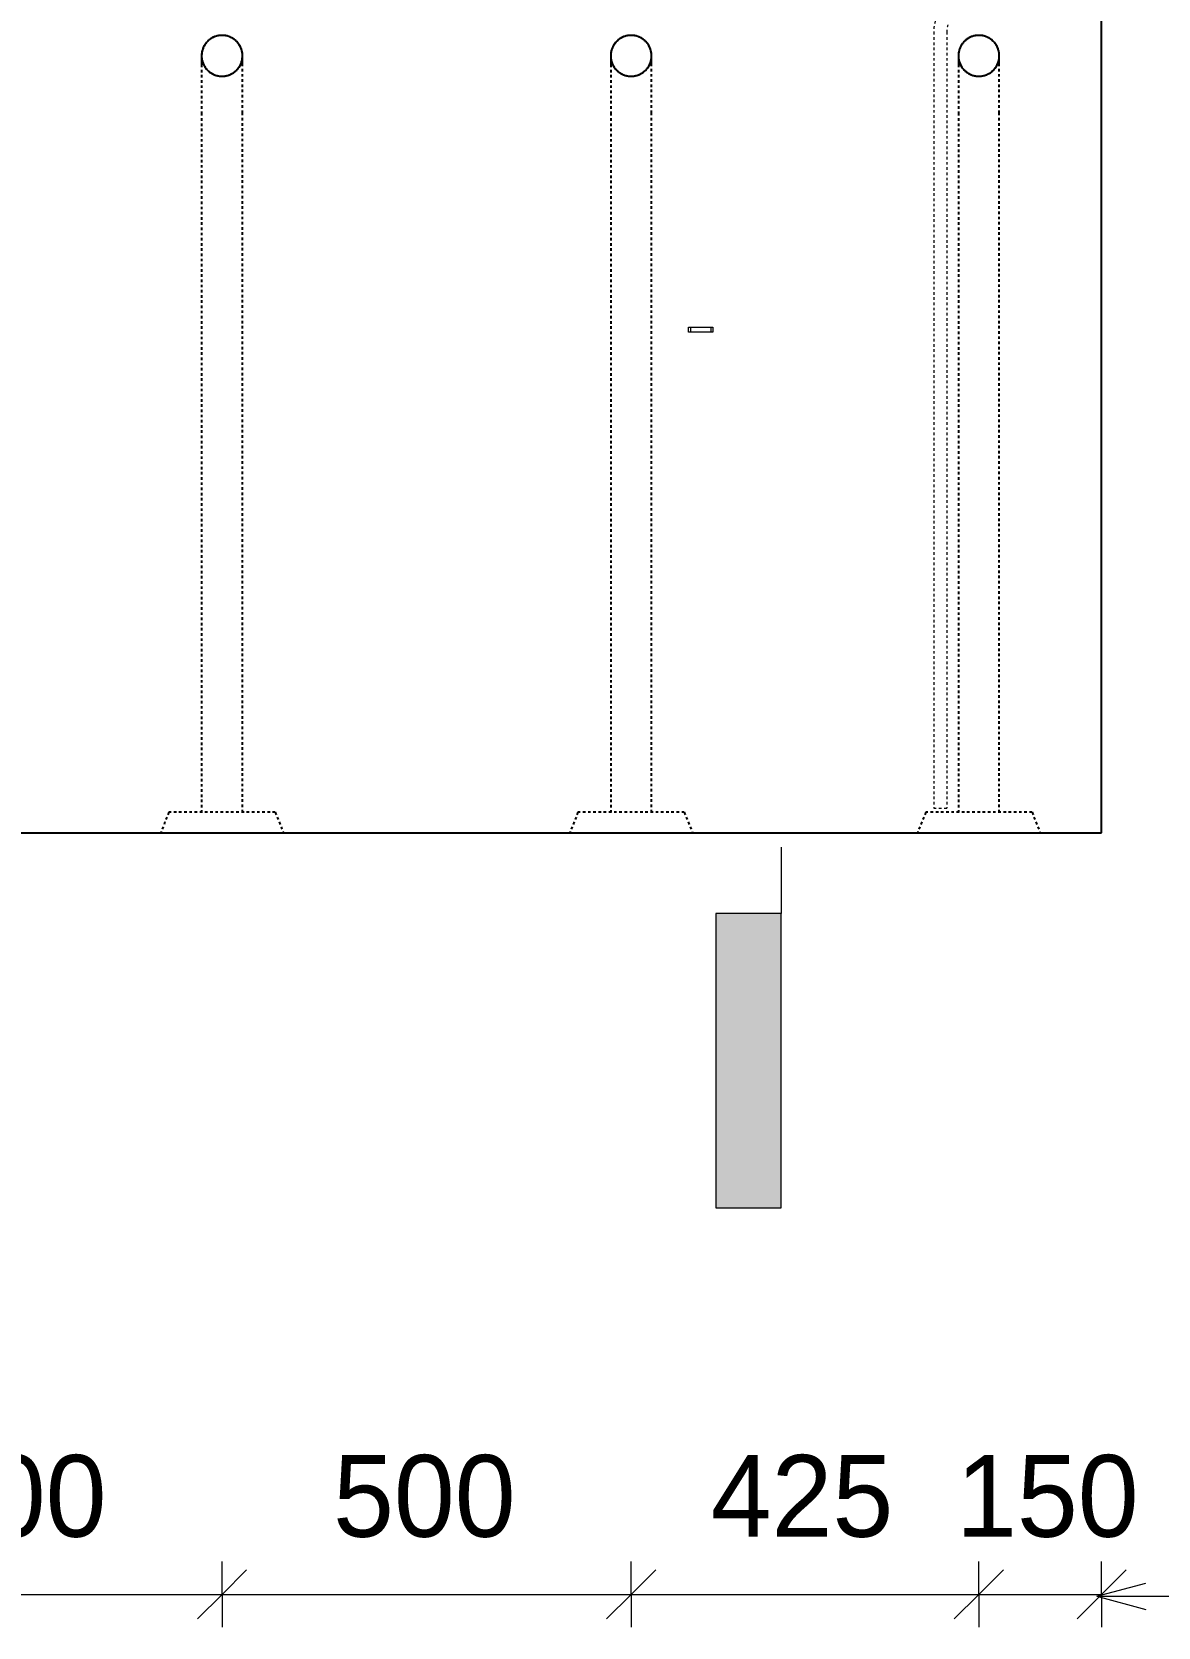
# Model space of a CAD drawing. Header units: millimetres. Extents: x 9075 to 20990, y 2235 to 9546.
# Drawn here: x 13293 to 14669, y 2248 to 4199 of the extents above; entities that cross this region are included whole.
import ezdxf

# ---------------------------------------------------------------- set-up
doc = ezdxf.new("R2010")
doc.units = ezdxf.units.MM
doc.linetypes.add('Dash', pattern=[6.36, 3.18, -3.18])
for name, color, linetype, lineweight in [('A-ANNO-DIMS', 211, 'Continuous', 9), ('A-ANNO-DIMS-40', 211, 'Continuous', 9), ('A-GENM', 13, 'Continuous', 18), ('A-WALL', 113, 'Continuous', 25), ('A-WALL-HDLN', 110, 'Dash', 25), ('G-ANNO-SYMB', 111, 'Continuous', 9), ('G-ANNO-TEXT', 231, 'Continuous', 9), ('S-RBAR', 171, 'Continuous', 18)]:
    doc.layers.add(name, color=color, linetype=linetype, lineweight=lineweight)
doc.styles.add('Nirmala UI Semilight', font='NirmalaS.ttf', dxfattribs={"height": 100})
doc.dimstyles.new('Diagonal_-_2_5mm_NI_UI', dxfattribs={"dimscale": 304.8, "dimtxt": 104.736395, "dimasz": 0.19685, "dimexe": 0.131234, "dimexo": 0.0625, "dimgap": 0.131234, "dimtad": 1, "dimdec": 4, "dimzin": 0, "dimdsep": 46, "dimtxsty": 'Nirmala UI Semilight', "dimblk1": 'OBLIQUE', "dimblk2": 'OBLIQUE', "dimsah": 1, "dimcen": 0.09, "dimazin": 0, "dimtfac": 1, "dimtdec": 4, "dimtix": 1, "dimtmove": 0, "dimatfit": 3, "dimfxl": 0.131234, "dimfxlon": 1, "dimtvp": 1, "dimtolj": 1, "dimtzin": 0, "dimarcsym": 2})

# ---------------------------------------------------------------- blocks, each defined once
blk = doc.blocks.new('RR spread anchor face based - RR-SA-1_4-160-614768-Elevation Front')
at = {"layer": 'A-GENM'}
for p, q in [((12425.4, 5587.8), (12427.9, 5587.8)), ((12425.4, 5581.8), (12425.4, 5587.8)), ((12427.9, 5581.8), (12425.4, 5581.8)), ((12427.9, 5587.8), (12452.9, 5587.8)), ((12427.9, 5587.8), (12427.9, 5581.8)), ((12452.9, 5581.8), (12427.9, 5581.8)), ((12452.9, 5587.8), (12455.4, 5587.8)), ((12452.9, 5587.8), (12452.9, 5581.8)), ((12455.4, 5581.8), (12452.9, 5581.8)), ((12455.4, 5587.8), (12455.4, 5581.8))]:
    blk.add_line(p, q, dxfattribs=at)
blk = doc.blocks.new('Detail View - M_Section Tail - Filled Horizontal-14034-Elevation Front')
at = {"layer": 'G-ANNO-SYMB'}
blk.add_hatch(color=256, dxfattribs=at).paths.add_polyline_path([(11777.4, 6419.2), (11777.4, 6499.2), (11417.4, 6499.2), (11417.4, 6419.2)])
for p, q in [((11417.4, 6419.2), (11417.4, 6499.2)), ((11417.4, 6499.2), (11777.4, 6499.2)), ((11777.4, 6499.2), (11777.4, 6419.2)), ((11777.4, 6419.2), (11417.4, 6419.2))]:
    blk.add_line(p, q, dxfattribs=at)
blk = doc.blocks.new('DIMBLOCK22-Elevation Front')
at = {"layer": 'A-ANNO-DIMS-40'}
for p, q in [((13025.4, 2288.5), (13025.4, 2328.5)), ((13525.4, 2288.5), (13525.4, 2328.5)), ((13025.4, 2288.5), (13055.4, 2318.5)), ((13525.4, 2288.5), (13555.4, 2318.5)), ((13025.4, 2288.5), (12995.4, 2258.5)), ((13025.4, 2288.5), (13525.4, 2288.5)), ((13025.4, 2288.5), (13025.4, 2248.5)), ((13525.4, 2288.5), (13495.4, 2258.5)), ((13525.4, 2288.5), (13525.4, 2248.5))]:
    blk.add_line(p, q, dxfattribs=at)
at = {"layer": 'A-ANNO-DIMS-40', "color": 0, "insert": (13161.1, 2458.9), "char_height": 100, "width": 274.219, "attachment_point": 1, "line_spacing_factor": 1.142579, "style": 'Nirmala UI Semilight'}
blk.add_mtext('500', dxfattribs=at)
blk = doc.blocks.new('_Oblique')
at = {"color": 0, "linetype": 'ByBlock', "lineweight": -2}
blk.add_line((-0.5, -0.5), (0.5, 0.5), dxfattribs=at)
blk = doc.blocks.new('DIMBLOCK23-Elevation Front')
at = {"layer": 'A-ANNO-DIMS-40'}
for p, q in [((13525.4, 2288.5), (13525.4, 2328.5)), ((14025.4, 2288.5), (14025.4, 2328.5)), ((13525.4, 2288.5), (13555.4, 2318.5)), ((14025.4, 2288.5), (14055.4, 2318.5)), ((13525.4, 2288.5), (13495.4, 2258.5)), ((13525.4, 2288.5), (14025.4, 2288.5)), ((13525.4, 2288.5), (13525.4, 2248.5)), ((14025.4, 2288.5), (13995.4, 2258.5)), ((14025.4, 2288.5), (14025.4, 2248.5))]:
    blk.add_line(p, q, dxfattribs=at)
at = {"layer": 'A-ANNO-DIMS-40', "color": 0, "insert": (13661.1, 2458.9), "char_height": 100, "width": 274.219, "attachment_point": 1, "line_spacing_factor": 1.142579, "style": 'Nirmala UI Semilight'}
blk.add_mtext('500', dxfattribs=at)
blk = doc.blocks.new('DIMBLOCK24-Elevation Front')
at = {"layer": 'A-ANNO-DIMS-40'}
for p, q in [((14025.4, 2288.5), (14025.4, 2328.5)), ((14450.4, 2288.5), (14450.4, 2328.5)), ((14025.4, 2288.5), (14055.4, 2318.5)), ((14450.4, 2288.5), (14480.4, 2318.5)), ((14025.4, 2288.5), (13995.4, 2258.5)), ((14025.4, 2288.5), (14450.4, 2288.5)), ((14025.4, 2288.5), (14025.4, 2248.5)), ((14450.4, 2288.5), (14420.4, 2258.5)), ((14450.4, 2288.5), (14450.4, 2248.5))]:
    blk.add_line(p, q, dxfattribs=at)
at = {"layer": 'A-ANNO-DIMS-40', "color": 0, "insert": (14122.7, 2458.9), "char_height": 100, "width": 276.504, "attachment_point": 1, "line_spacing_factor": 1.142579, "style": 'Nirmala UI Semilight'}
blk.add_mtext('425', dxfattribs=at)
blk = doc.blocks.new('DIMBLOCK25-Elevation Front')
at = {"layer": 'A-ANNO-DIMS-40'}
for p, q in [((14450.4, 2288.5), (14450.4, 2328.5)), ((14600.4, 2288.5), (14600.4, 2328.5)), ((14450.4, 2288.5), (14480.4, 2318.5)), ((14600.4, 2288.5), (14630.4, 2318.5)), ((14450.4, 2288.5), (14420.4, 2258.5)), ((14450.4, 2288.5), (14600.4, 2288.5)), ((14450.4, 2288.5), (14450.4, 2248.5)), ((14600.4, 2288.5), (14570.4, 2258.5)), ((14600.4, 2288.5), (14600.4, 2248.5))]:
    blk.add_line(p, q, dxfattribs=at)
at = {"layer": 'A-ANNO-DIMS-40', "color": 0, "insert": (14422.6, 2458.9), "char_height": 100, "width": 246.797, "attachment_point": 1, "line_spacing_factor": 1.142579, "style": 'Nirmala UI Semilight'}
blk.add_mtext('150', dxfattribs=at)

msp = doc.modelspace()

# ---------------------------------------------------------------- linework, layer by layer
at = {"layer": 'A-WALL'}
for p, q in [((14600.39395, 3219.75), (14600.39395, 6199.75)), ((11950.39395, 3219.75), (14600.39395, 3219.75))]:
    msp.add_line(p, q, dxfattribs=at)
at = {"layer": 'A-WALL', "flags": 128}
for points in [[(13525.39395, 4194.75), (13524.39421, 4194.73), (13523.39608, 4194.67004), (13522.40114, 4194.57022), (13521.41099, 4194.43068), (13520.42721, 4194.25166), (13519.45138, 4194.03345), (13518.48506, 4193.77639), (13517.52978, 4193.48089), (13516.58709, 4193.14742), (13515.65849, 4192.77652), (13514.74546, 4192.36879), (13513.84947, 4191.92487), (13512.97194, 4191.44548), (13512.11429, 4190.93138), (13511.27789, 4190.38339), (13510.46406, 4189.80239), (13509.67412, 4189.18932), (13508.90933, 4188.54514), (13508.17091, 4187.8709), (13507.46005, 4187.16767), (13506.77787, 4186.43657), (13506.12548, 4185.67878), (13505.50391, 4184.8955), (13504.91416, 4184.088), (13504.35717, 4183.25756), (13503.83384, 4182.40551), (13503.345, 4181.53321), (13502.89144, 4180.64206), (13502.47387, 4179.73349), (13502.09297, 4178.80894), (13501.74935, 4177.86991), (13501.44355, 4176.91788), (13501.17607, 4175.95439), (13500.94733, 4174.98097), (13500.7577, 4173.99918), (13500.60749, 4173.01059), (13500.49693, 4172.01679), (13500.42619, 4171.01936), (13500.3954, 4170.0199), (13500.39395, 4169.75)], [(13550.39395, 4169.75), (13550.37395, 4170.74973), (13550.31399, 4171.74787), (13550.21416, 4172.74281), (13550.07463, 4173.73296), (13549.89561, 4174.71673), (13549.6774, 4175.69257), (13549.42033, 4176.65889), (13549.12483, 4177.61416), (13548.79137, 4178.55686), (13548.42047, 4179.48546), (13548.01274, 4180.39849), (13547.56882, 4181.29448), (13547.08943, 4182.172), (13546.57533, 4183.02965), (13546.02734, 4183.86606), (13545.44634, 4184.67989), (13544.83327, 4185.46983), (13544.18909, 4186.23462), (13543.51485, 4186.97304), (13542.81162, 4187.6839), (13542.08052, 4188.36608), (13541.32273, 4189.01847), (13540.53945, 4189.64004), (13539.73195, 4190.22979), (13538.9015, 4190.78677), (13538.04945, 4191.31011), (13537.17716, 4191.79895), (13536.28601, 4192.25251), (13535.37744, 4192.67008), (13534.45289, 4193.05098), (13533.51385, 4193.3946), (13532.56183, 4193.7004), (13531.59833, 4193.96788), (13530.62491, 4194.19662), (13529.64313, 4194.38624), (13528.65454, 4194.53646), (13527.66074, 4194.64702), (13526.66331, 4194.71775), (13525.66385, 4194.74854), (13525.39395, 4194.75)], [(14025.39395, 4194.75), (14024.39421, 4194.73), (14023.39608, 4194.67004), (14022.40114, 4194.57022), (14021.41099, 4194.43068), (14020.42721, 4194.25166), (14019.45138, 4194.03345), (14018.48506, 4193.77639), (14017.52978, 4193.48089), (14016.58709, 4193.14742), (14015.65849, 4192.77652), (14014.74546, 4192.36879), (14013.84947, 4191.92487), (14012.97194, 4191.44548), (14012.11429, 4190.93138), (14011.27789, 4190.38339), (14010.46406, 4189.80239), (14009.67412, 4189.18932), (14008.90933, 4188.54514), (14008.17091, 4187.8709), (14007.46005, 4187.16767), (14006.77787, 4186.43657), (14006.12548, 4185.67878), (14005.50391, 4184.8955), (14004.91416, 4184.088), (14004.35717, 4183.25756), (14003.83384, 4182.40551), (14003.345, 4181.53321), (14002.89144, 4180.64206), (14002.47387, 4179.73349), (14002.09297, 4178.80894), (14001.74935, 4177.86991), (14001.44355, 4176.91788), (14001.17607, 4175.95439), (14000.94733, 4174.98097), (14000.7577, 4173.99918), (14000.60749, 4173.01059), (14000.49693, 4172.01679), (14000.42619, 4171.01936), (14000.3954, 4170.0199), (14000.39395, 4169.75)], [(14050.39395, 4169.75), (14050.37395, 4170.74973), (14050.31399, 4171.74787), (14050.21416, 4172.74281), (14050.07463, 4173.73296), (14049.89561, 4174.71673), (14049.6774, 4175.69257), (14049.42033, 4176.65889), (14049.12483, 4177.61416), (14048.79137, 4178.55686), (14048.42047, 4179.48546), (14048.01274, 4180.39849), (14047.56882, 4181.29448), (14047.08943, 4182.172), (14046.57533, 4183.02965), (14046.02734, 4183.86606), (14045.44634, 4184.67989), (14044.83327, 4185.46983), (14044.18909, 4186.23462), (14043.51485, 4186.97304), (14042.81162, 4187.6839), (14042.08052, 4188.36608), (14041.32273, 4189.01847), (14040.53945, 4189.64004), (14039.73195, 4190.22979), (14038.9015, 4190.78677), (14038.04945, 4191.31011), (14037.17716, 4191.79895), (14036.28601, 4192.25251), (14035.37744, 4192.67008), (14034.45289, 4193.05098), (14033.51385, 4193.3946), (14032.56183, 4193.7004), (14031.59833, 4193.96788), (14030.62491, 4194.19662), (14029.64313, 4194.38624), (14028.65454, 4194.53646), (14027.66074, 4194.64702), (14026.66331, 4194.71775), (14025.66385, 4194.74854), (14025.39395, 4194.75)], [(14450.39395, 4194.75), (14449.39421, 4194.73), (14448.39608, 4194.67004), (14447.40114, 4194.57022), (14446.41099, 4194.43068), (14445.42721, 4194.25166), (14444.45138, 4194.03345), (14443.48506, 4193.77639), (14442.52978, 4193.48089), (14441.58709, 4193.14742), (14440.65849, 4192.77652), (14439.74546, 4192.36879), (14438.84947, 4191.92487), (14437.97194, 4191.44548), (14437.11429, 4190.93138), (14436.27789, 4190.38339), (14435.46406, 4189.80239), (14434.67412, 4189.18932), (14433.90933, 4188.54514), (14433.17091, 4187.8709), (14432.46005, 4187.16767), (14431.77787, 4186.43657), (14431.12548, 4185.67878), (14430.50391, 4184.8955), (14429.91416, 4184.088), (14429.35717, 4183.25756), (14428.83384, 4182.40551), (14428.345, 4181.53321), (14427.89144, 4180.64206), (14427.47387, 4179.73349), (14427.09297, 4178.80894), (14426.74935, 4177.86991), (14426.44355, 4176.91788), (14426.17607, 4175.95439), (14425.94733, 4174.98097), (14425.7577, 4173.99918), (14425.60749, 4173.01059), (14425.49693, 4172.01679), (14425.42619, 4171.01936), (14425.3954, 4170.0199), (14425.39395, 4169.75)], [(14475.39395, 4169.75), (14475.37395, 4170.74973), (14475.31399, 4171.74787), (14475.21416, 4172.74281), (14475.07463, 4173.73296), (14474.89561, 4174.71673), (14474.6774, 4175.69257), (14474.42033, 4176.65889), (14474.12483, 4177.61416), (14473.79137, 4178.55686), (14473.42047, 4179.48546), (14473.01274, 4180.39849), (14472.56882, 4181.29448), (14472.08943, 4182.172), (14471.57533, 4183.02965), (14471.02734, 4183.86606), (14470.44634, 4184.67989), (14469.83327, 4185.46983), (14469.18909, 4186.23462), (14468.51485, 4186.97304), (14467.81162, 4187.6839), (14467.08052, 4188.36608), (14466.32273, 4189.01847), (14465.53945, 4189.64004), (14464.73195, 4190.22979), (14463.90151, 4190.78677), (14463.04945, 4191.31011), (14462.17716, 4191.79895), (14461.28601, 4192.25251), (14460.37744, 4192.67008), (14459.45289, 4193.05098), (14458.51385, 4193.3946), (14457.56183, 4193.7004), (14456.59833, 4193.96788), (14455.62491, 4194.19662), (14454.64313, 4194.38624), (14453.65454, 4194.53646), (14452.66074, 4194.64702), (14451.66331, 4194.71775), (14450.66385, 4194.74854), (14450.39395, 4194.75)], [(13500.39395, 4169.75), (13500.41394, 4168.75027), (13500.4739, 4167.75213), (13500.57373, 4166.75719), (13500.71327, 4165.76704), (13500.89228, 4164.78327), (13501.1105, 4163.80743), (13501.36756, 4162.84111), (13501.66306, 4161.88584), (13501.99653, 4160.94314), (13502.36742, 4160.01454), (13502.77516, 4159.10151), (13503.21907, 4158.20552), (13503.69847, 4157.328), (13504.21257, 4156.47035), (13504.76056, 4155.63394), (13505.34155, 4154.82011), (13505.95463, 4154.03017), (13506.5988, 4153.26538), (13507.27305, 4152.52696), (13507.97628, 4151.8161), (13508.70738, 4151.13392), (13509.46517, 4150.48153), (13510.24844, 4149.85996), (13511.05595, 4149.27021), (13511.88639, 4148.71323), (13512.73844, 4148.18989), (13513.61074, 4147.70105), (13514.50189, 4147.24749), (13515.41046, 4146.82992), (13516.335, 4146.44902), (13517.27404, 4146.1054), (13518.22607, 4145.7996), (13519.18956, 4145.53212), (13520.16298, 4145.30338), (13521.14477, 4145.11376), (13522.13335, 4144.96354), (13523.12716, 4144.85298), (13524.12459, 4144.78225), (13525.12404, 4144.75146), (13525.39395, 4144.75)], [(13500.39395, 4169.75), (13500.39395, 4169.69401), (13500.39395, 4169.52612), (13500.39395, 4169.2466), (13500.39395, 4168.85591), (13500.39395, 4168.35466), (13500.39395, 4167.74366), (13500.39395, 4167.02388), (13500.39395, 4166.19648), (13500.39395, 4165.26278), (13500.39395, 4164.22427), (13500.39395, 4163.08262), (13500.39395, 4161.83964), (13500.39395, 4160.49734), (13500.39395, 4159.05786)], [(13525.39395, 4144.75), (13526.39368, 4144.77), (13527.39181, 4144.82996), (13528.38675, 4144.92978), (13529.3769, 4145.06932), (13530.36068, 4145.24834), (13531.33651, 4145.46655), (13532.30284, 4145.72361), (13533.25811, 4146.01911), (13534.2008, 4146.35258), (13535.12941, 4146.72348), (13536.04243, 4147.13121), (13536.93843, 4147.57513), (13537.81595, 4148.05452), (13538.6736, 4148.56862), (13539.51001, 4149.11661), (13540.32383, 4149.69761), (13541.11377, 4150.31068), (13541.87856, 4150.95486), (13542.61698, 4151.6291), (13543.32785, 4152.33233), (13544.01003, 4153.06343), (13544.66242, 4153.82122), (13545.28399, 4154.6045), (13545.87374, 4155.412), (13546.43072, 4156.24244), (13546.95405, 4157.09449), (13547.44289, 4157.96679), (13547.89646, 4158.85794), (13548.31403, 4159.76651), (13548.69492, 4160.69106), (13549.03855, 4161.63009), (13549.34434, 4162.58212), (13549.61182, 4163.54561), (13549.84056, 4164.51903), (13550.03019, 4165.50082), (13550.18041, 4166.48941), (13550.29097, 4167.48321), (13550.3617, 4168.48064), (13550.39249, 4169.4801), (13550.39395, 4169.75)], [(13550.39395, 4158.65297), (13550.39395, 4160.1183), (13550.39395, 4161.48705), (13550.39395, 4162.75703), (13550.39395, 4163.92622), (13550.39395, 4164.99274), (13550.39395, 4165.95488), (13550.39395, 4166.81111), (13550.39395, 4167.56006), (13550.39395, 4168.20052), (13550.39395, 4168.73148), (13550.39395, 4169.15208), (13550.39395, 4169.46166), (13550.39395, 4169.65971), (13550.39395, 4169.74592), (13550.39395, 4169.75)], [(14000.39395, 4169.75), (14000.41394, 4168.75027), (14000.4739, 4167.75213), (14000.57373, 4166.75719), (14000.71327, 4165.76704), (14000.89228, 4164.78327), (14001.1105, 4163.80743), (14001.36756, 4162.84111), (14001.66306, 4161.88584), (14001.99653, 4160.94314), (14002.36742, 4160.01454), (14002.77516, 4159.10151), (14003.21907, 4158.20552), (14003.69847, 4157.328), (14004.21257, 4156.47035), (14004.76056, 4155.63394), (14005.34155, 4154.82011), (14005.95463, 4154.03017), (14006.5988, 4153.26538), (14007.27305, 4152.52696), (14007.97628, 4151.8161), (14008.70738, 4151.13392), (14009.46517, 4150.48153), (14010.24844, 4149.85996), (14011.05595, 4149.27021), (14011.88639, 4148.71323), (14012.73844, 4148.18989), (14013.61074, 4147.70105), (14014.50189, 4147.24749), (14015.41046, 4146.82992), (14016.335, 4146.44902), (14017.27404, 4146.1054), (14018.22607, 4145.7996), (14019.18956, 4145.53212), (14020.16298, 4145.30338), (14021.14477, 4145.11376), (14022.13335, 4144.96354), (14023.12716, 4144.85298), (14024.12459, 4144.78225), (14025.12404, 4144.75146), (14025.39395, 4144.75)], [(14000.39395, 4169.75), (14000.39395, 4169.69401), (14000.39395, 4169.52612), (14000.39395, 4169.2466), (14000.39395, 4168.85591), (14000.39395, 4168.35466), (14000.39395, 4167.74366), (14000.39395, 4167.02388), (14000.39395, 4166.19648), (14000.39395, 4165.26278), (14000.39395, 4164.22427), (14000.39395, 4163.08262), (14000.39395, 4161.83964), (14000.39395, 4160.49734), (14000.39395, 4159.05786)], [(14025.39395, 4144.75), (14026.39368, 4144.77), (14027.39181, 4144.82996), (14028.38675, 4144.92978), (14029.3769, 4145.06932), (14030.36068, 4145.24834), (14031.33651, 4145.46655), (14032.30284, 4145.72361), (14033.25811, 4146.01911), (14034.2008, 4146.35258), (14035.12941, 4146.72348), (14036.04243, 4147.13121), (14036.93843, 4147.57513), (14037.81595, 4148.05452), (14038.6736, 4148.56862), (14039.51001, 4149.11661), (14040.32383, 4149.69761), (14041.11377, 4150.31068), (14041.87856, 4150.95486), (14042.61698, 4151.6291), (14043.32785, 4152.33233), (14044.01003, 4153.06343), (14044.66242, 4153.82122), (14045.28399, 4154.6045), (14045.87374, 4155.412), (14046.43072, 4156.24244), (14046.95405, 4157.09449), (14047.44289, 4157.96679), (14047.89646, 4158.85794), (14048.31403, 4159.76651), (14048.69492, 4160.69106), (14049.03855, 4161.63009), (14049.34434, 4162.58212), (14049.61182, 4163.54561), (14049.84056, 4164.51903), (14050.03019, 4165.50082), (14050.18041, 4166.48941), (14050.29097, 4167.48321), (14050.3617, 4168.48064), (14050.39249, 4169.4801), (14050.39395, 4169.75)], [(14050.39395, 4158.65297), (14050.39395, 4160.1183), (14050.39395, 4161.48705), (14050.39395, 4162.75703), (14050.39395, 4163.92622), (14050.39395, 4164.99274), (14050.39395, 4165.95488), (14050.39395, 4166.81111), (14050.39395, 4167.56006), (14050.39395, 4168.20052), (14050.39395, 4168.73148), (14050.39395, 4169.15208), (14050.39395, 4169.46166), (14050.39395, 4169.65971), (14050.39395, 4169.74592), (14050.39395, 4169.75)], [(14425.39395, 4169.75), (14425.41394, 4168.75027), (14425.4739, 4167.75213), (14425.57373, 4166.75719), (14425.71327, 4165.76704), (14425.89228, 4164.78327), (14426.1105, 4163.80743), (14426.36756, 4162.84111), (14426.66306, 4161.88584), (14426.99653, 4160.94314), (14427.36742, 4160.01454), (14427.77516, 4159.10151), (14428.21907, 4158.20552), (14428.69847, 4157.328), (14429.21257, 4156.47035), (14429.76056, 4155.63394), (14430.34155, 4154.82011), (14430.95463, 4154.03017), (14431.5988, 4153.26538), (14432.27305, 4152.52696), (14432.97628, 4151.8161), (14433.70738, 4151.13392), (14434.46517, 4150.48153), (14435.24844, 4149.85996), (14436.05595, 4149.27021), (14436.88639, 4148.71323), (14437.73844, 4148.18989), (14438.61074, 4147.70105), (14439.50189, 4147.24749), (14440.41046, 4146.82992), (14441.335, 4146.44902), (14442.27404, 4146.1054), (14443.22607, 4145.7996), (14444.18956, 4145.53212), (14445.16298, 4145.30338), (14446.14477, 4145.11376), (14447.13335, 4144.96354), (14448.12716, 4144.85298), (14449.12459, 4144.78225), (14450.12404, 4144.75146), (14450.39395, 4144.75)], [(14425.39395, 4169.75), (14425.39395, 4169.69401), (14425.39395, 4169.52612), (14425.39395, 4169.2466), (14425.39395, 4168.85591), (14425.39395, 4168.35466), (14425.39395, 4167.74366), (14425.39395, 4167.02388), (14425.39395, 4166.19648), (14425.39395, 4165.26278), (14425.39395, 4164.22427), (14425.39395, 4163.08262), (14425.39395, 4161.83964), (14425.39395, 4160.49734), (14425.39395, 4159.05786)], [(14450.39395, 4144.75), (14451.39368, 4144.77), (14452.39181, 4144.82996), (14453.38675, 4144.92978), (14454.3769, 4145.06932), (14455.36068, 4145.24834), (14456.33651, 4145.46655), (14457.30284, 4145.72361), (14458.25811, 4146.01911), (14459.2008, 4146.35258), (14460.12941, 4146.72348), (14461.04243, 4147.13121), (14461.93843, 4147.57513), (14462.81595, 4148.05452), (14463.6736, 4148.56862), (14464.51001, 4149.11661), (14465.32383, 4149.69761), (14466.11377, 4150.31068), (14466.87856, 4150.95486), (14467.61698, 4151.6291), (14468.32785, 4152.33233), (14469.01003, 4153.06343), (14469.66242, 4153.82122), (14470.28399, 4154.6045), (14470.87374, 4155.412), (14471.43072, 4156.24244), (14471.95405, 4157.09449), (14472.44289, 4157.96679), (14472.89646, 4158.85794), (14473.31403, 4159.76651), (14473.69492, 4160.69106), (14474.03855, 4161.63009), (14474.34434, 4162.58212), (14474.61182, 4163.54561), (14474.84056, 4164.51903), (14475.03019, 4165.50082), (14475.18041, 4166.48941), (14475.29097, 4167.48321), (14475.3617, 4168.48064), (14475.39249, 4169.4801), (14475.39395, 4169.75)], [(14475.39395, 4158.65297), (14475.39395, 4160.1183), (14475.39395, 4161.48705), (14475.39395, 4162.75703), (14475.39395, 4163.92622), (14475.39395, 4164.99274), (14475.39395, 4165.95488), (14475.39395, 4166.81111), (14475.39395, 4167.56006), (14475.39395, 4168.20052), (14475.39395, 4168.73148), (14475.39395, 4169.15208), (14475.39395, 4169.46166), (14475.39395, 4169.65971), (14475.39395, 4169.74592), (14475.39395, 4169.75)]]:
    msp.add_lwpolyline(points, dxfattribs=at)
at = {"layer": 'A-WALL'}
for centre, start, end in [((13525.39395, 4169.75), 105.93170258, 119.06375379), ((13525.39395, 4169.75), 91.03015365, 104.042476), ((13525.39395, 4169.75), 75.96490305, 89.01698154), ((13525.39395, 4169.75), 60.94269342, 74.00619848), ((14025.39395, 4169.75), 105.93170258, 119.06375379), ((14025.39395, 4169.75), 91.03015365, 104.042476), ((14025.39395, 4169.75), 75.96490305, 89.01698154), ((14025.39395, 4169.75), 60.94269342, 74.00619848), ((14450.39395, 4169.75), 105.93170258, 119.06375379), ((14450.39395, 4169.75), 91.03015365, 104.042476), ((14450.39395, 4169.75), 75.96490305, 89.01698154), ((14450.39395, 4169.75), 60.94269342, 74.00619848), ((13525.39395, 4169.75), 165.20868359, 179.01669759), ((13525.39395, 4169.75), 150.49240621, 164.76070111), ((13525.39395, 4169.75), 135.70708628, 149.59487802), ((13525.39395, 4169.75), 120.93345451, 134.23244837), ((13525.39395, 4169.75), 45.69926469, 59.10575019), ((13525.39395, 4169.75), 30.51651145, 44.24093881), ((13525.39395, 4169.75), 15.2276525, 29.57760822), ((13525.39395, 4169.75), 359.4654494, 14.76603828), ((14025.39395, 4169.75), 165.20868359, 179.01669759), ((14025.39395, 4169.75), 150.49240621, 164.76070111), ((14025.39395, 4169.75), 135.70708628, 149.59487802), ((14025.39395, 4169.75), 120.93345451, 134.23244837), ((14025.39395, 4169.75), 45.69926469, 59.10575019), ((14025.39395, 4169.75), 30.51651145, 44.24093881), ((14025.39395, 4169.75), 15.2276525, 29.57760822), ((14025.39395, 4169.75), 359.4654494, 14.76603828), ((14450.39395, 4169.75), 165.20868359, 179.01669759), ((14450.39395, 4169.75), 150.49240621, 164.76070111), ((14450.39395, 4169.75), 135.70708628, 149.59487802), ((14450.39395, 4169.75), 120.93345451, 134.23244837), ((14450.39395, 4169.75), 45.69926469, 59.10575019), ((14450.39395, 4169.75), 30.51651145, 44.24093881), ((14450.39395, 4169.75), 15.2276525, 29.57760822), ((14450.39395, 4169.75), 359.4654494, 14.76603828), ((13525.39395, 4169.75), 179.4654494, 194.77849216), ((13525.39395, 4169.75), 195.21553446, 209.7558219), ((13525.39395, 4169.75), 210.45007265, 224.32458342), ((13525.39395, 4169.75), 315.63012422, 329.64326948), ((13525.39395, 4169.75), 330.43358873, 344.77524262), ((13525.39395, 4169.75), 345.19600249, 359.01669759), ((14025.39395, 4169.75), 179.4654494, 194.77849216), ((14025.39395, 4169.75), 195.21553446, 209.7558219), ((14025.39395, 4169.75), 210.45007265, 224.32458342), ((14025.39395, 4169.75), 315.63012422, 329.64326948), ((14025.39395, 4169.75), 330.43358873, 344.77524262), ((14025.39395, 4169.75), 345.19600249, 359.01669759), ((14450.39395, 4169.75), 179.4654494, 194.77849216), ((14450.39395, 4169.75), 195.21553446, 209.7558219), ((14450.39395, 4169.75), 210.45007265, 224.32458342), ((14450.39395, 4169.75), 315.63012422, 329.64326948), ((14450.39395, 4169.75), 330.43358873, 344.77524262), ((14450.39395, 4169.75), 345.19600249, 359.01669759), ((13525.39395, 4169.75), 225.62220935, 239.18045446), ((13525.39395, 4169.75), 240.88371439, 254.02516695), ((13525.39395, 4169.75), 255.94784244, 269.01729647), ((13525.39395, 4169.75), 271.03003367, 284.05906567), ((13525.39395, 4169.75), 285.91556028, 299.12660723), ((13525.39395, 4169.75), 300.86758218, 314.31599172), ((14025.39395, 4169.75), 225.62220935, 239.18045446), ((14025.39395, 4169.75), 240.88371439, 254.02516695), ((14025.39395, 4169.75), 255.94784244, 269.01729647), ((14025.39395, 4169.75), 271.03003367, 284.05906567), ((14025.39395, 4169.75), 285.91556028, 299.12660723), ((14025.39395, 4169.75), 300.86758218, 314.31599172), ((14450.39395, 4169.75), 225.62220935, 239.18045446), ((14450.39395, 4169.75), 240.88371439, 254.02516695), ((14450.39395, 4169.75), 255.94784244, 269.01729647), ((14450.39395, 4169.75), 271.03003367, 284.05906567), ((14450.39395, 4169.75), 285.91556028, 299.12660723), ((14450.39395, 4169.75), 300.86758218, 314.31599172)]:
    msp.add_arc(centre, 25, start, end, dxfattribs=at)
at = {"layer": 'A-WALL-HDLN'}
for p, q in [((13500.39395, 4099.75), (13500.39395, 3244.75)), ((13550.39395, 3244.75), (13550.39395, 4099.75)), ((14000.39395, 4099.75), (14000.39395, 3244.75)), ((14050.39395, 3244.75), (14050.39395, 4099.75)), ((14425.39395, 4099.75), (14425.39395, 3244.75)), ((14475.39395, 3244.75), (14475.39395, 4099.75)), ((13460.39395, 3244.75), (13450.41379, 3219.79961)), ((13590.39395, 3244.75), (13460.39395, 3244.75)), ((13590.39395, 3244.75), (13600.3741, 3219.79961)), ((13960.39395, 3244.75), (13950.41379, 3219.79961)), ((14090.39395, 3244.75), (13960.39395, 3244.75)), ((14090.39395, 3244.75), (14100.3741, 3219.79961)), ((14385.39395, 3244.75), (14375.41379, 3219.79961)), ((14515.39395, 3244.75), (14385.39395, 3244.75)), ((14515.39395, 3244.75), (14525.3741, 3219.79961))]:
    msp.add_line(p, q, dxfattribs=at)
at = {"layer": 'A-WALL-HDLN', "flags": 128}
for points in [[(13500.39395, 4159.05786), (13500.39395, 4157.52349), (13500.39395, 4155.8967), (13500.39395, 4154.18009), (13500.39395, 4152.3764), (13500.39395, 4150.48852), (13500.39395, 4148.51947), (13500.39395, 4146.4724), (13500.39395, 4144.35058), (13500.39395, 4142.15741), (13500.39395, 4139.8964), (13500.39395, 4137.57116), (13500.39395, 4135.18542), (13500.39395, 4132.74299), (13500.39395, 4130.24777), (13500.39395, 4127.70377), (13500.39395, 4125.11504), (13500.39395, 4122.48574), (13500.39395, 4119.82006), (13500.39395, 4117.12228), (13500.39395, 4114.39671), (13500.39395, 4111.6477), (13500.39395, 4108.87966), (13500.39395, 4106.09701), (13500.39395, 4103.30421), (13500.39395, 4100.50573), (13500.39395, 4099.75)], [(13550.39395, 4099.75), (13550.39395, 4102.54925), (13550.39395, 4105.34403), (13550.39395, 4108.12985), (13550.39395, 4110.90227), (13550.39395, 4113.65685), (13550.39395, 4116.38918), (13550.39395, 4119.0949), (13550.39395, 4121.76966), (13550.39395, 4124.4092), (13550.39395, 4127.00928), (13550.39395, 4129.56576), (13550.39395, 4132.07454), (13550.39395, 4134.53161), (13550.39395, 4136.93303), (13550.39395, 4139.27497), (13550.39395, 4141.55368), (13550.39395, 4143.76551), (13550.39395, 4145.90693), (13550.39395, 4147.9745), (13550.39395, 4149.96493), (13550.39395, 4151.87502), (13550.39395, 4153.70172), (13550.39395, 4155.44211), (13550.39395, 4157.09341), (13550.39395, 4158.65297)], [(14000.39395, 4159.05786), (14000.39395, 4157.52349), (14000.39395, 4155.8967), (14000.39395, 4154.18009), (14000.39395, 4152.3764), (14000.39395, 4150.48852), (14000.39395, 4148.51947), (14000.39395, 4146.4724), (14000.39395, 4144.35058), (14000.39395, 4142.15741), (14000.39395, 4139.8964), (14000.39395, 4137.57116), (14000.39395, 4135.18542), (14000.39395, 4132.74299), (14000.39395, 4130.24777), (14000.39395, 4127.70377), (14000.39395, 4125.11504), (14000.39395, 4122.48574), (14000.39395, 4119.82006), (14000.39395, 4117.12228), (14000.39395, 4114.39671), (14000.39395, 4111.6477), (14000.39395, 4108.87966), (14000.39395, 4106.09701), (14000.39395, 4103.30421), (14000.39395, 4100.50573), (14000.39395, 4099.75)], [(14050.39395, 4099.75), (14050.39395, 4102.54925), (14050.39395, 4105.34403), (14050.39395, 4108.12985), (14050.39395, 4110.90227), (14050.39395, 4113.65685), (14050.39395, 4116.38918), (14050.39395, 4119.0949), (14050.39395, 4121.76966), (14050.39395, 4124.4092), (14050.39395, 4127.00928), (14050.39395, 4129.56576), (14050.39395, 4132.07454), (14050.39395, 4134.53161), (14050.39395, 4136.93303), (14050.39395, 4139.27497), (14050.39395, 4141.55368), (14050.39395, 4143.76551), (14050.39395, 4145.90693), (14050.39395, 4147.9745), (14050.39395, 4149.96493), (14050.39395, 4151.87502), (14050.39395, 4153.70172), (14050.39395, 4155.44211), (14050.39395, 4157.09341), (14050.39395, 4158.65297)], [(14425.39395, 4159.05786), (14425.39395, 4157.52349), (14425.39395, 4155.8967), (14425.39395, 4154.18009), (14425.39395, 4152.3764), (14425.39395, 4150.48852), (14425.39395, 4148.51947), (14425.39395, 4146.4724), (14425.39395, 4144.35058), (14425.39395, 4142.15741), (14425.39395, 4139.8964), (14425.39395, 4137.57116), (14425.39395, 4135.18542), (14425.39395, 4132.74299), (14425.39395, 4130.24777), (14425.39395, 4127.70377), (14425.39395, 4125.11504), (14425.39395, 4122.48574), (14425.39395, 4119.82006), (14425.39395, 4117.12228), (14425.39395, 4114.39671), (14425.39395, 4111.6477), (14425.39395, 4108.87966), (14425.39395, 4106.09701), (14425.39395, 4103.30421), (14425.39395, 4100.50573), (14425.39395, 4099.75)], [(14475.39395, 4099.75), (14475.39395, 4102.54925), (14475.39395, 4105.34403), (14475.39395, 4108.12985), (14475.39395, 4110.90227), (14475.39395, 4113.65685), (14475.39395, 4116.38918), (14475.39395, 4119.0949), (14475.39395, 4121.76966), (14475.39395, 4124.4092), (14475.39395, 4127.00928), (14475.39395, 4129.56576), (14475.39395, 4132.07454), (14475.39395, 4134.53161), (14475.39395, 4136.93303), (14475.39395, 4139.27497), (14475.39395, 4141.55368), (14475.39395, 4143.76551), (14475.39395, 4145.90693), (14475.39395, 4147.9745), (14475.39395, 4149.96493), (14475.39395, 4151.87502), (14475.39395, 4153.70172), (14475.39395, 4155.44211), (14475.39395, 4157.09341), (14475.39395, 4158.65297)]]:
    msp.add_lwpolyline(points, dxfattribs=at)
at = {"layer": 'G-ANNO-SYMB'}
msp.add_line((14208.7177, 3202.02182), (14208.7177, 3121.11034), dxfattribs=at)
at = {"layer": 'G-ANNO-TEXT', "color": 7}
for q in [(14654.67213, 2302.24444), (14654.67213, 2270.09054), (15133.56404, 2286.16749)]:
    msp.add_line((14594.67213, 2286.16749), q, dxfattribs=at)
at = {"layer": 'S-RBAR', "linetype": 'Dash'}
for p, q in [((14395.17962, 4198.80724), (14395.17962, 3249.75)), ((14411.17962, 4198.80724), (14411.17962, 3249.75)), ((14395.17962, 3249.75), (14411.17962, 3249.75))]:
    msp.add_line(p, q, dxfattribs=at)
for radius in [48, 32]:
    msp.add_arc((14443.17962, 4198.80724), radius, 163.92779272, 180, dxfattribs=at)

# ---------------------------------------------------------------- block references
at = {"layer": 'A-GENM'}
msp.add_blockref('RR spread anchor face based - RR-SA-1_4-160-614768-Elevation Front', (1670, -1750), dxfattribs=at)
at = {"layer": 'G-ANNO-SYMB', "extrusion": (0, 0, -1), "rotation": 90.00000000000077}
msp.add_blockref('Detail View - M_Section Tail - Filled Horizontal-14034-Elevation Front', (-7709.51687, -8656.28229), dxfattribs=at)

# ---------------------------------------------------------------- dimensions: what is measured, and where the dimension line sits
at = {"layer": 'A-ANNO-DIMS'}
for base, p1, p2, override, picture, middle in [((13525.39395, 2288.46591), (13025.39395, 2328.46591), (13525.39395, 2328.46591), {"dimpost": '<>', "dimfxl": 500}, 'DIMBLOCK22-Elevation Front', (13275.39395, 2380.13955)), ((14025.39395, 2288.46591), (13525.39395, 2328.46591), (14025.39395, 2328.46591), {"dimpost": '<>', "dimfxl": 500}, 'DIMBLOCK23-Elevation Front', (13775.39395, 2380.13955)), ((14450.39395, 2288.46591), (14025.39395, 2328.46591), (14450.39395, 2328.46591), {"dimpost": '<>', "dimfxl": 425}, 'DIMBLOCK24-Elevation Front', (14237.89395, 2380.13955)), ((14600.39395, 2288.46591), (14450.39395, 2328.46591), (14600.39395, 2328.46591), {"dimpost": '<>', "dimfxl": 150}, 'DIMBLOCK25-Elevation Front', (14525.39395, 2380.41849))]:
    dim = msp.add_linear_dim(base=base, p1=p1, p2=p2, dimstyle='Diagonal_-_2_5mm_NI_UI', override=override, dxfattribs=at)
    dim.commit()
    dim.dimension.update_dxf_attribs({"geometry": picture, "text_midpoint": middle})

doc.saveas('drawing.dxf')
